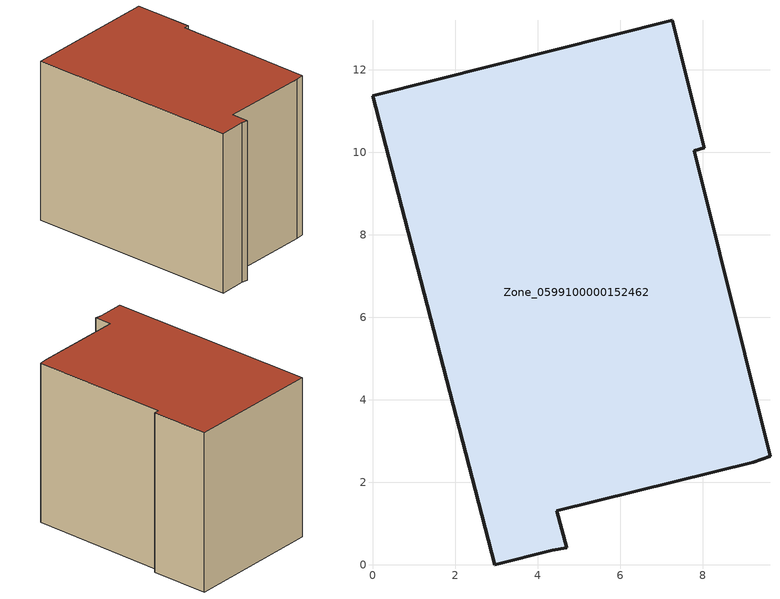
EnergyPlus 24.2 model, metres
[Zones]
Zone_0599100000152462
 floor ground (C_G): 9.22,2.49 4.47,1.31 4.7,0.41 4.35,0.36 2.96,0 0,11.37 7.26,13.2 8.04,10.1 7.79,10.03 9.63,2.63 z0
 wall outside (C_F): 4.47,1.31 9.22,2.49 9.63,2.63 7.79,10.03 8.04,10.1 7.26,13.2 0,11.37 2.96,0 4.35,0.36 4.7,0.41 4.47,1.31 z0:8.95
 roof outside (C_R): 8.04,10.1 7.26,13.2 0,11.37 2.96,0 4.35,0.36 4.7,0.41 4.47,1.31 9.22,2.49 9.63,2.63 7.79,10.03 z8.95
[BUILDING]
Pand.0599100000152462: North Axis=0; Terrain=City; Loads Convergence Tolerance Value=0.04; Temperature Convergence Tolerance Value=0.4; Solar Distribution=FullExterior; Maximum Number of Warmup Days=25; Minimum Number of Warmup Days=1
[Site:Location]
Rotterdam.The.Hague.AP_ZH_NLD Design_Conditions: Latitude=51.96; Longitude=4.45; Time Zone=1; Elevation=-4.5
[SITE:GROUNDTEMPERATURE:BUILDINGSURFACE]
18, 18, 18, 18, 18, 18, 18, 18, 18, 18, 18, 18
[MATERIAL] Thermal Absorptance=0.9; Solar Absorptance=0.7; Visible Absorptance=0.7
Name | Roughness | Thickness | Conductivity | Density | Specific Heat
G.TI.1975-1991 | MediumSmooth | 0.15 | 0.288461 | 540 | 1210
F.TI.1975-1991 | Rough | 0.3 | 0.230769 | 1920 | 840
R.TI.1975-1991 | MediumRough | 0.2 | 0.153846 | 1500 | 1000
[CONSTRUCTION]
C_G: G.TI.1975-1991
C_F: F.TI.1975-1991
C_R: R.TI.1975-1991
[ZONE]
Zone_0599100000152462: Type=1; Multiplier=1; Ceiling Height=Autocalculate; Volume=Autocalculate; Floor Area=autocalculate; Part of Total Floor Area=Yes
[ZONEINFILTRATION:DESIGNFLOWRATE]
Infil_Zone_0599100000152462: Zone or ZoneList or Space or SpaceList=Zone_0599100000152462; Schedule=AlwaysOn; Design Flow Rate Calculation Method=Flow/Area; Flow Rate per Floor Area=0.003; Constant Term Coefficient=1; Temperature Term Coefficient=0; Velocity Term Coefficient=0; Velocity Squared Term Coefficient=0
[HVACTEMPLATE:ZONE:IDEALLOADSAIRSYSTEM]
Zone_0599100000152462: Maximum Heating Supply Air Temperature=50; Minimum Cooling Supply Air Temperature=13; Maximum Heating Supply Air Humidity Ratio=0.0156; Minimum Cooling Supply Air Humidity Ratio=0.0077; Heating Limit=NoLimit; Cooling Limit=NoLimit; Dehumidification Control Type=ConstantSensibleHeatRatio; Cooling Sensible Heat Ratio=0.7; Dehumidification Setpoint=60; Humidification Control Type=None; Humidification Setpoint=30; Outdoor Air Method=None; Outdoor Air Flow Rate per Person=0.00944; Outdoor Air Flow Rate per Zone Floor Area=0; Outdoor Air Flow Rate per Zone=0; Demand Controlled Ventilation Type=None; Outdoor Air Economizer Type=NoEconomizer; Heat Recovery Type=None; Sensible Heat Recovery Effectiveness=0.7; Latent Heat Recovery Effectiveness=0.65
[ZONECONTROL:THERMOSTAT]
ThermostatControl_Zone_0599100000152462: Zone or ZoneList=Zone_0599100000152462; Control Type Schedule=DualSetpointControlType; Control 1=Thermostat_Zone_0599100000152462; Temperature Difference Between Cutout And Setpoint=0
[THERMOSTATSETPOINT:DUALSETPOINT]
Thermostat_Zone_0599100000152462: Heating Setpoint Temperature Schedule=HeatingSetpoint_Zone_0599100000152462; Cooling Setpoint Temperature Schedule=CoolingSetpoint_Zone_0599100000152462
[SCHEDULE:COMPACT]
HeatingSetpoint_Zone_0599100000152462: Through: 12/31, For: AllDays, Until: 24:00, 21
CoolingSetpoint_Zone_0599100000152462: Through: 12/31, For: AllDays, Until: 24:00, 24
DualSetpointControlType: Through: 12/31, For: AllDays, Until: 24:00, 4
AlwaysOn: Through: 12/31, For: AllDays, Until: 24:00, 1
